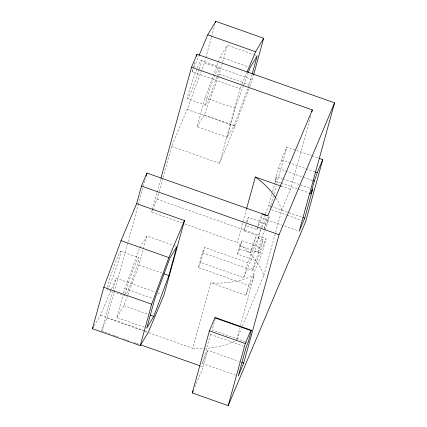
<?xml version="1.0" encoding="UTF-8"?>
<svg xmlns="http://www.w3.org/2000/svg" width="427" height="427" viewBox="0 0 427 427"><rect width="100%" height="100%" fill="white"/><g stroke="black" fill="none" stroke-linecap="round" stroke-linejoin="round"><path stroke-width="0.32" stroke-dasharray="2.13 1.6" d="M110.331 334.117L101.546 331.01L112.408 291.572M113.107 289.026L116.085 278.212L155.241 292.047M101.546 331.01L107.022 318.003L138.113 205.125M138.289 204.485L145.356 178.828M144.23 327.247L116.811 317.56L123.408 293.611M123.584 292.981L124.796 288.567L139.634 248.402M182.238 223.011L151.596 212.182L152.124 210.26M152.3 209.62L156.89 192.945M157.072 192.299L160.782 178.833M128.004 294.641L138.962 264.975L146.947 235.987L173.116 245.237M152.588 209.817L157.072 199.174L158.999 192.177M159.175 191.542L162.858 178.182M163.029 177.547L171.617 146.376L187.202 109.376L204.421 62.764L205.649 58.302M171.617 146.376L219.473 163.285L240.006 88.741L192.15 71.832L195.091 61.146M205.825 57.666L211.44 37.277M211.616 36.642L214.946 24.536M252.021 74.645L249.245 84.727L234.177 125.511L227.095 137.307L197.183 126.739L205.168 97.751L218.181 62.529M218.645 76.011L222.456 62.817M222.632 62.187L227.319 45.171L253.489 54.421M227.095 137.307L235.08 108.319L243.529 85.459M148.927 332.809L192.705 348.277L210.73 282.845L245.888 295.27L248.626 285.327L198.374 267.574L202.483 252.667L204.672 247.463L247.745 262.68L243.641 277.587L200.567 262.37L204.672 247.463M249.752 86.51L253.505 75.216M235.747 375.2L202.323 363.393L210.997 332.777M215.219 318.884L212.139 330.066L244.938 341.653M242.435 326.111L263.785 275.431L262.915 273.018A77.49 57.133 15.4 0 0 241.394 245.525L237.279 242.461L246.464 209.102M194.829 386.915L203.241 366.948L207.805 350.38L239.366 361.536M202.483 252.667L252.736 270.419L255.469 260.481L237.524 254.14L239.803 245.856L241.997 240.652L252.768 244.457L250.484 252.741L239.718 248.936L241.997 240.652M248.626 285.327L261.959 253.67L266.069 238.762L243.913 230.948L246.192 222.664L248.386 217.46L259.152 221.266L256.873 229.55L246.101 225.744L246.454 224.469M247.158 221.923L248.386 217.46M250.484 252.741L253.59 245.37L255.869 237.086L263.048 239.622L260.769 247.906L255.469 260.481M256.873 229.55L259.979 222.179L262.082 214.53M157.072 199.174L258.773 235.106L263.336 218.544L265.082 214.402M243.641 277.587L254.78 251.135L258.89 236.227L247.745 262.68M280.544 182.847L274.972 180.883L278.393 168.457L281.361 159.981L286.843 146.968L311.598 155.716M265.327 213.815L268.818 205.531L271.94 194.189M272.634 191.67L274.892 183.477M275.063 182.847L276.803 176.543L282.37 178.513M239.803 245.856L257.753 252.197L261.858 237.289L264.633 230.703M264.313 228.376L267.441 217.017M269.907 208.445L273.259 196.281M273.969 193.719L276.082 186.033M276.787 183.471L286.843 146.968M264.884 230.105L267.158 224.714L269.437 216.43L268.241 216.009M236.697 339.513L239.878 327.963M240.582 325.401L254.545 274.721L252.133 275.97A77.49 57.133 15.4 0 1 216.025 283.106L210.73 282.845M263.785 275.431L275.442 233.094M275.623 232.448L281.804 209.999L290.461 189.449L310.771 115.712M116.811 317.56L123.894 305.764L127.774 295.254M218.41 61.91L220.236 56.967L227.319 45.171M197.183 126.739L204.266 114.943L218.421 76.63M243.758 84.84L248.092 73.097M219.473 163.285L235.058 126.285L249.523 87.129M192.15 71.832L193.938 67.589M194.194 66.98L198.79 56.06M94.095 325.886L100.5 315.217L116.085 278.212M151.596 212.182L152.343 210.41M240.006 88.741L241.794 84.498M242.05 83.889L246.651 72.974M198.374 267.574L200.567 262.37M243.913 230.948L246.101 225.744M237.524 254.14L239.718 248.936M274.972 180.883L276.803 176.543M259.152 221.266L262.258 213.895M202.323 363.393L207.805 350.38M252.768 244.457L255.869 237.086M258.773 235.106L261.068 229.662M262.087 227.244L266.421 216.953M264.142 229.005L269.437 216.43M257.753 252.197L263.048 239.622M252.736 270.419L266.069 238.762M245.888 295.27L254.545 274.721M236.777 339.545L241.404 328.55M139.864 247.783L146.947 235.987M235.074 340.906L234.108 341.403A77.49 57.133 15.4 0 1 205.777 348.352M192.705 348.277L198.005 348.539A77.49 57.133 15.4 0 0 204.49 348.427M254.113 54.64L255.981 55.302M220.236 56.967L248.279 66.874M201.016 60.431L218.966 66.772M204.421 62.764L252.277 79.673M219.334 74.159L249.245 84.727M205.168 97.751L235.08 108.319M199.19 69.035A20.347 1.318 -70.5 0 0 196.153 70.823A20.347 1.318 -70.5 0 0 187.608 98.792L205.536 105.138A20.347 1.318 -70.5 0 0 216.953 75.979M204.266 114.943L234.177 125.511M187.202 109.376L235.058 126.285M312.217 155.935L318.403 158.123M281.361 159.981L314.779 171.787M278.393 168.457L302.529 176.986M303.149 177.205L312.436 180.482M282.989 178.732L310.221 188.355M281.163 183.066L297.251 188.755M297.87 188.974L308.39 192.689M281.041 186.124L290.461 189.449M268.818 205.531L270.67 206.188M271.289 206.406L302.236 217.343M271.588 209.742L286.442 214.994M287.061 215.213L301.297 220.241M263.336 218.544L298.612 231.007M259.979 222.179L267.158 224.714M253.59 245.37L260.769 247.906M184.742 223.897L237.279 242.461M254.78 251.135L261.959 253.67M250.889 268.273L253.28 269.122M173.741 245.456L176.234 246.336M120.644 251.247L138.594 257.588M138.962 264.975L162.014 273.125M157.728 292.927L160.835 294.027M124.796 288.567L152.839 298.478M245.557 341.872L247.414 342.529M210.308 334.405L243.732 346.212M123.894 305.764L147.571 314.128M100.5 315.217L143.387 330.37M144.011 330.589L147.118 331.688M107.022 318.003L144.55 331.261M145.175 331.48L148.302 332.585M112.845 335.003L117.868 336.78M123.515 338.776L128.538 340.549M134.19 342.545L136.069 343.212M136.699 343.431L139.207 344.322M200.733 366.056L203.241 366.948M281.804 209.999L280.939 207.586A77.49 57.133 15.4 0 0 276.039 198.283M125.287 293.611A20.347 1.318 -70.5 0 1 135.53 263.523A20.347 1.318 -70.5 0 1 136.581 266.8A20.347 1.318 -70.5 0 1 125.794 295.19M124.994 295.42A20.347 1.318 -70.5 0 0 125.164 295.959L107.22 289.613A20.347 1.318 -70.5 0 1 107.044 289.074M107.342 287.264A20.347 1.318 -70.5 0 1 117.452 257.486A20.347 1.318 -70.5 0 1 118.845 259.755A20.347 1.318 -70.5 0 1 108.074 288.455M199.003 69.638A20.347 1.318 -70.5 0 1 187.608 98.792M205.558 105.133A20.347 1.318 -70.5 0 1 214.098 77.164A20.347 1.318 -70.5 0 1 217.135 75.376"/><path stroke-width="0.64" d="M136.619 203.668L184.48 220.583L163.947 295.126L148.361 332.126L140.269 345.608L92.408 328.694L103.814 287.28L121.033 240.673L136.619 203.668L141.47 186.065L146.947 173.058L267.793 215.758L312.361 109.936L191.52 67.236L196.996 54.229L334.592 102.848L299.231 231.226L304.707 218.218L312.692 189.225L310.867 193.564L309.628 193.127M146.066 176.266L146.947 173.058M160.958 178.192L191.52 67.236M196.479 56.113L196.996 54.229M215.475 22.626L215.827 21.35L263.683 38.259L253.681 74.576M140.269 345.608L151.676 304.195L168.895 257.582L184.48 220.583M168.873 275.548L176.858 246.555L169.775 258.351L154.707 299.14L146.723 328.128L153.805 316.332L168.873 275.548L163.888 273.787M252.197 74.015L257.23 55.74L250.147 67.535L248.322 72.478M319.022 158.342L322.737 159.65L305.625 221.773L228.178 405.65L192.283 392.968L209.395 330.85L214.872 317.837L215.56 317.64L251.455 330.327L248.034 342.748L246.203 347.087L238.218 376.075L243.7 363.062L279.061 234.685L334.592 102.848M246.641 208.461L255.298 177.029L281.041 186.124M228.178 405.65L245.285 343.532L250.766 330.519L251.455 330.327M311.833 111.863L312.361 109.936M310.867 193.564L314.288 181.139L317.256 172.663L322.737 159.65M199.046 55.457L207.735 34.833L215.827 21.35M246.907 72.366L255.592 51.742L263.683 38.259M192.283 392.968L193.303 390.545M92.408 328.694L93.422 327.013M207.735 34.833L255.592 51.742M315.398 172.006L317.256 172.663M313.05 180.701L314.288 181.139M302.855 217.562L304.707 218.218M262.258 213.895L267.644 215.795M141.47 186.065L279.061 234.685M121.033 240.673L168.895 257.582M214.872 317.837L250.766 330.519M103.814 287.28L151.676 304.195M209.395 330.85L245.285 343.532M150.064 315.009L153.805 316.332M241.842 362.411L243.7 363.062M140.467 344.765L200.103 365.838M255.298 177.029L259.419 180.093A77.49 57.133 15.4 0 1 275.693 197.749"/></g></svg>
